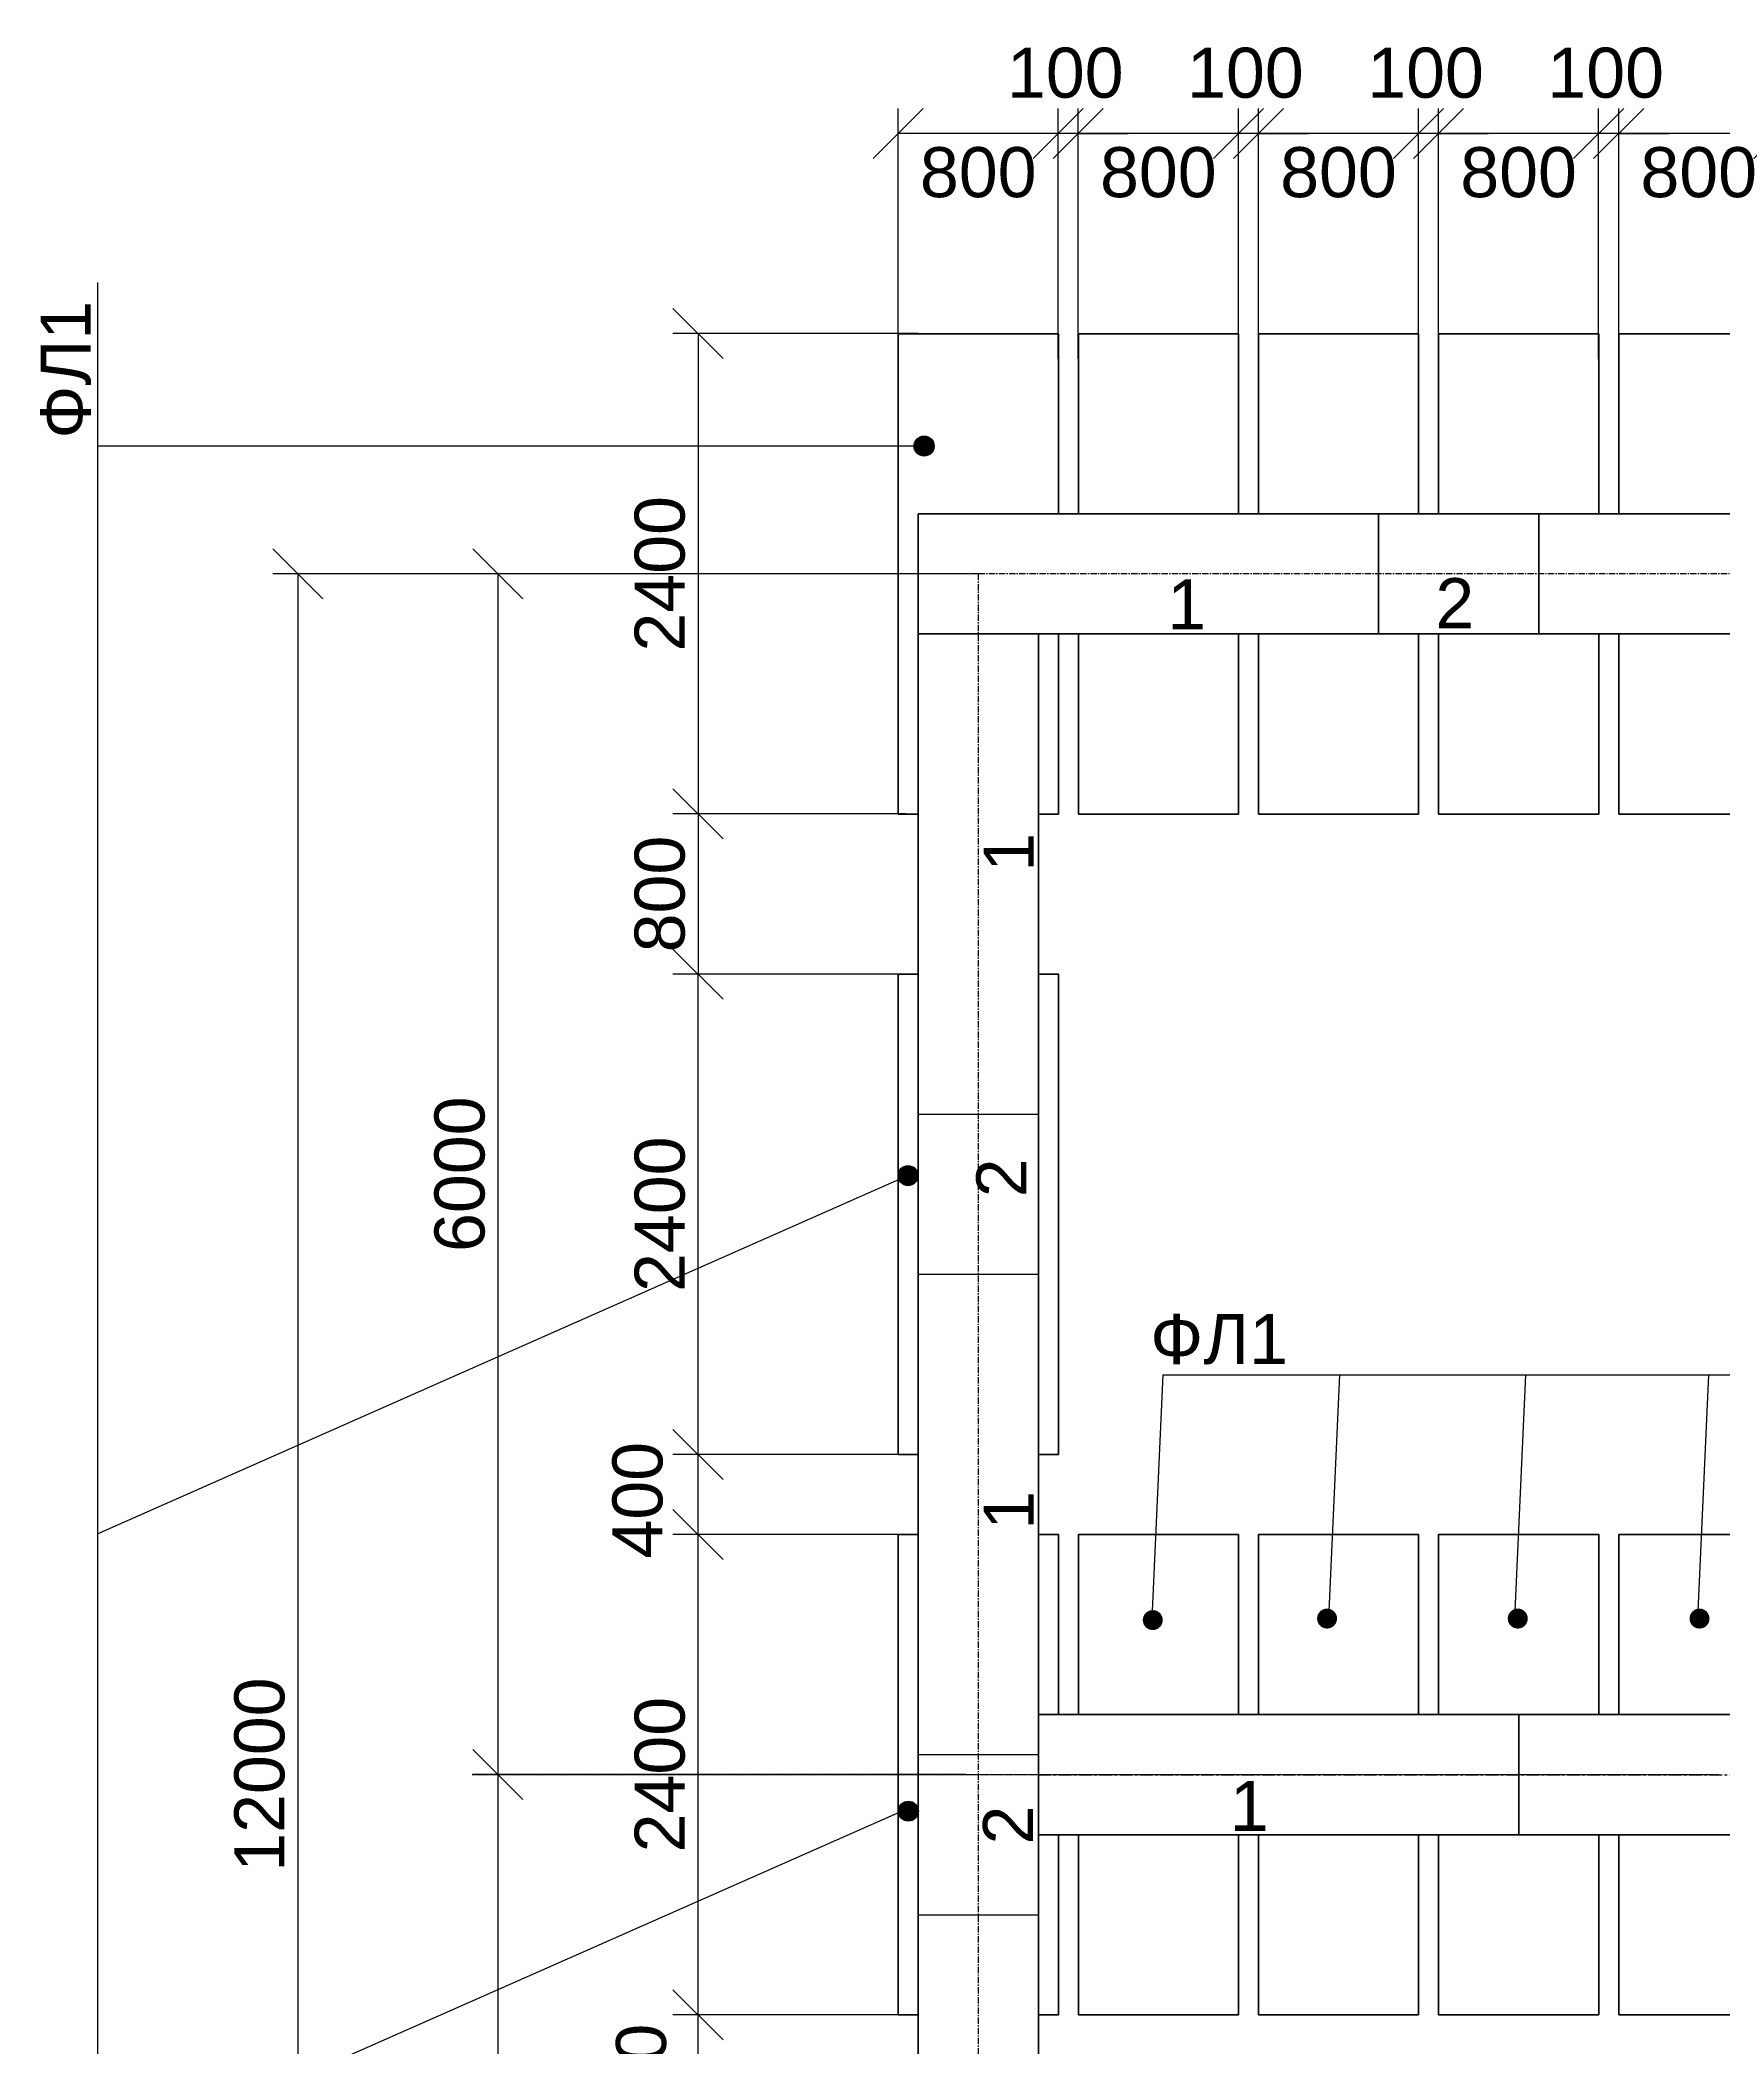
# Model space of a CAD drawing. Header units: millimetres. Extents: x -229914 to 856942, y -268655 to 87212.
# Drawn here: x 332662 to 341074, y -140275 to -130244 of the extents above; entities that cross this region are included whole.
import ezdxf

# ---------------------------------------------------------------- set-up
doc = ezdxf.new("R2010")
doc.units = ezdxf.units.MM
for name, pattern in [('DASHDOT_axis', [24, 20, -1.5, 1, -1.5]), ('осевая', [50.8, 31.75, -6.35, 6.35, -6.35]), ('осеваяX2', [101.6, 63.5, -12.7, 12.7, -12.7])]:
    doc.linetypes.add(name, pattern=pattern)
doc.layers.add('каменные и деревянные эл', color=7, linetype='Continuous', lineweight=60)
doc.layers.add('Ось', color=7, linetype='DASHDOT_axis', lineweight=25)
doc.styles.get("Standard").update_dxf_attribs({"font": 'arial.ttf'})
doc.styles.add('Аннотативный', font='arial.ttf')
doc.dimstyles.new('Копия Аннотативный', dxfattribs={"dimscale": 0, "dimtxt": 2.5, "dimasz": 2.5, "dimexe": 1.25, "dimexo": 0.625, "dimtad": 1, "dimtxsty": 'Аннотативный', "dimblk": 'OBLIQUE', "dimcen": 2.5, "dimadec": 0, "dimazin": 0, "dimtfac": 1, "dimtmove": 0, "dimatfit": 3, "dimldrblk": 'OBLIQUE', "dimfxl": 1, "dimarcsym": 0})

# ---------------------------------------------------------------- blocks, each defined once
blk = doc.blocks.new('_Oblique')
at = {"color": 0, "linetype": 'ByBlock', "lineweight": -2}
blk.add_line((-0.5, -0.5), (0.5, 0.5), dxfattribs=at)
blk = doc.blocks.new('*D115')
at = {"color": 0, "lineweight": -2, "transparency": 16777216}
for p, q in [((337849, -131836), (337849, -130585)), ((338649, -131648), (338649, -130585)), ((338649, -130710), (337849, -130710))]:
    blk.add_line(p, q, dxfattribs=at)
at = {"layer": 'Defpoints', "color": 0, "transparency": 16777216}
for p in [(337849, -130710), (338649, -131710), (337849, -131898)]:
    blk.add_point(p, dxfattribs=at)
at = {"color": 0, "lineweight": -2, "transparency": 16777216, "xscale": 250, "yscale": 250, "zscale": 250, "rotation": 180}
blk.add_blockref('_Oblique', (337849, -130710), dxfattribs=at)
at = {"color": 0, "lineweight": -2, "transparency": 16777216, "xscale": 250, "yscale": 250, "zscale": 250}
blk.add_blockref('_Oblique', (338649, -130710), dxfattribs=at)
at = {"color": 0, "transparency": 16777216, "insert": (338249, -130905), "char_height": 250, "attachment_point": 5, "style": 'Аннотативный'}
blk.add_mtext('800', dxfattribs=at)
blk = doc.blocks.new('*D116')
at = {"color": 0, "lineweight": -2, "transparency": 16777216}
for p, q in [((337749, -131838), (337749, -130585)), ((337849, -131836), (337849, -130585)), ((337749, -130710), (337499, -130710)), ((337849, -130710), (337749, -130710)), ((337849, -130710), (338099, -130710))]:
    blk.add_line(p, q, dxfattribs=at)
at = {"layer": 'Defpoints', "color": 0, "transparency": 16777216}
for p in [(337749, -130710), (337749, -131900), (337849, -131898)]:
    blk.add_point(p, dxfattribs=at)
at = {"color": 0, "lineweight": -2, "transparency": 16777216, "xscale": 250, "yscale": 250, "zscale": 250}
blk.add_blockref('_Oblique', (337749, -130710), dxfattribs=at)
at = {"color": 0, "lineweight": -2, "transparency": 16777216, "xscale": 250, "yscale": 250, "zscale": 250, "rotation": 180}
blk.add_blockref('_Oblique', (337849, -130710), dxfattribs=at)
at = {"color": 0, "transparency": 16777216, "insert": (337784, -130408), "char_height": 250, "attachment_point": 5, "style": 'Аннотативный'}
blk.add_mtext('100', dxfattribs=at)
blk = doc.blocks.new('*D117')
at = {"color": 0, "lineweight": -2, "transparency": 16777216}
for p, q in [((336949, -131811), (336949, -130585)), ((337749, -131838), (337749, -130585)), ((337749, -130710), (336949, -130710))]:
    blk.add_line(p, q, dxfattribs=at)
at = {"layer": 'Defpoints', "color": 0, "transparency": 16777216}
for p in [(336949, -130710), (336949, -131873), (337749, -131900)]:
    blk.add_point(p, dxfattribs=at)
at = {"color": 0, "lineweight": -2, "transparency": 16777216, "xscale": 250, "yscale": 250, "zscale": 250, "rotation": 180}
blk.add_blockref('_Oblique', (336949, -130710), dxfattribs=at)
at = {"color": 0, "lineweight": -2, "transparency": 16777216, "xscale": 250, "yscale": 250, "zscale": 250}
blk.add_blockref('_Oblique', (337749, -130710), dxfattribs=at)
at = {"color": 0, "transparency": 16777216, "insert": (337349, -130905), "char_height": 250, "attachment_point": 5, "style": 'Аннотативный'}
blk.add_mtext('800', dxfattribs=at)
blk = doc.blocks.new('*D118')
at = {"color": 0, "lineweight": -2, "transparency": 16777216}
for p, q in [((338749, -131836), (338749, -130585)), ((339549, -131648), (339549, -130585)), ((339549, -130710), (338749, -130710))]:
    blk.add_line(p, q, dxfattribs=at)
at = {"layer": 'Defpoints', "color": 0, "transparency": 16777216}
for p in [(338749, -130710), (339549, -131710), (338749, -131898)]:
    blk.add_point(p, dxfattribs=at)
at = {"color": 0, "lineweight": -2, "transparency": 16777216, "xscale": 250, "yscale": 250, "zscale": 250, "rotation": 180}
blk.add_blockref('_Oblique', (338749, -130710), dxfattribs=at)
at = {"color": 0, "lineweight": -2, "transparency": 16777216, "xscale": 250, "yscale": 250, "zscale": 250}
blk.add_blockref('_Oblique', (339549, -130710), dxfattribs=at)
at = {"color": 0, "transparency": 16777216, "insert": (339149, -130905), "char_height": 250, "attachment_point": 5, "style": 'Аннотативный'}
blk.add_mtext('800', dxfattribs=at)
blk = doc.blocks.new('*D119')
at = {"color": 0, "lineweight": -2, "transparency": 16777216}
for p, q in [((338649, -131838), (338649, -130585)), ((338749, -131836), (338749, -130585)), ((338649, -130710), (338399, -130710)), ((338749, -130710), (338649, -130710)), ((338749, -130710), (338999, -130710))]:
    blk.add_line(p, q, dxfattribs=at)
at = {"layer": 'Defpoints', "color": 0, "transparency": 16777216}
for p in [(338649, -130710), (338649, -131900), (338749, -131898)]:
    blk.add_point(p, dxfattribs=at)
at = {"color": 0, "lineweight": -2, "transparency": 16777216, "xscale": 250, "yscale": 250, "zscale": 250}
blk.add_blockref('_Oblique', (338649, -130710), dxfattribs=at)
at = {"color": 0, "lineweight": -2, "transparency": 16777216, "xscale": 250, "yscale": 250, "zscale": 250, "rotation": 180}
blk.add_blockref('_Oblique', (338749, -130710), dxfattribs=at)
at = {"color": 0, "transparency": 16777216, "insert": (338684, -130408), "char_height": 250, "attachment_point": 5, "style": 'Аннотативный'}
blk.add_mtext('100', dxfattribs=at)
blk = doc.blocks.new('*D120')
at = {"color": 0, "lineweight": -2, "transparency": 16777216}
for p, q in [((339649, -131836), (339649, -130585)), ((340449, -131648), (340449, -130585)), ((340449, -130710), (339649, -130710))]:
    blk.add_line(p, q, dxfattribs=at)
at = {"layer": 'Defpoints', "color": 0, "transparency": 16777216}
for p in [(339649, -130710), (340449, -131710), (339649, -131898)]:
    blk.add_point(p, dxfattribs=at)
at = {"color": 0, "lineweight": -2, "transparency": 16777216, "xscale": 250, "yscale": 250, "zscale": 250, "rotation": 180}
blk.add_blockref('_Oblique', (339649, -130710), dxfattribs=at)
at = {"color": 0, "lineweight": -2, "transparency": 16777216, "xscale": 250, "yscale": 250, "zscale": 250}
blk.add_blockref('_Oblique', (340449, -130710), dxfattribs=at)
at = {"color": 0, "transparency": 16777216, "insert": (340049, -130905), "char_height": 250, "attachment_point": 5, "style": 'Аннотативный'}
blk.add_mtext('800', dxfattribs=at)
blk = doc.blocks.new('*D121')
at = {"color": 0, "lineweight": -2, "transparency": 16777216}
for p, q in [((339549, -131838), (339549, -130585)), ((339649, -131836), (339649, -130585)), ((339549, -130710), (339299, -130710)), ((339649, -130710), (339549, -130710)), ((339649, -130710), (339899, -130710))]:
    blk.add_line(p, q, dxfattribs=at)
at = {"layer": 'Defpoints', "color": 0, "transparency": 16777216}
for p in [(339549, -130710), (339549, -131900), (339649, -131898)]:
    blk.add_point(p, dxfattribs=at)
at = {"color": 0, "lineweight": -2, "transparency": 16777216, "xscale": 250, "yscale": 250, "zscale": 250}
blk.add_blockref('_Oblique', (339549, -130710), dxfattribs=at)
at = {"color": 0, "lineweight": -2, "transparency": 16777216, "xscale": 250, "yscale": 250, "zscale": 250, "rotation": 180}
blk.add_blockref('_Oblique', (339649, -130710), dxfattribs=at)
at = {"color": 0, "transparency": 16777216, "insert": (339584, -130408), "char_height": 250, "attachment_point": 5, "style": 'Аннотативный'}
blk.add_mtext('100', dxfattribs=at)
blk = doc.blocks.new('*D122')
at = {"color": 0, "lineweight": -2, "transparency": 16777216}
for p, q in [((340549, -131836), (340549, -130585)), ((341349, -131648), (341349, -130585)), ((341349, -130710), (340549, -130710))]:
    blk.add_line(p, q, dxfattribs=at)
at = {"layer": 'Defpoints', "color": 0, "transparency": 16777216}
for p in [(340549, -130710), (341349, -131710), (340549, -131898)]:
    blk.add_point(p, dxfattribs=at)
at = {"color": 0, "lineweight": -2, "transparency": 16777216, "xscale": 250, "yscale": 250, "zscale": 250, "rotation": 180}
blk.add_blockref('_Oblique', (340549, -130710), dxfattribs=at)
at = {"color": 0, "lineweight": -2, "transparency": 16777216, "xscale": 250, "yscale": 250, "zscale": 250}
blk.add_blockref('_Oblique', (341349, -130710), dxfattribs=at)
at = {"color": 0, "transparency": 16777216, "insert": (340949, -130905), "char_height": 250, "attachment_point": 5, "style": 'Аннотативный'}
blk.add_mtext('800', dxfattribs=at)
blk = doc.blocks.new('*D123')
at = {"color": 0, "lineweight": -2, "transparency": 16777216}
for p, q in [((340449, -131838), (340449, -130585)), ((340549, -131836), (340549, -130585)), ((340449, -130710), (340199, -130710)), ((340549, -130710), (340449, -130710)), ((340549, -130710), (340799, -130710))]:
    blk.add_line(p, q, dxfattribs=at)
at = {"layer": 'Defpoints', "color": 0, "transparency": 16777216}
for p in [(340449, -130710), (340449, -131900), (340549, -131898)]:
    blk.add_point(p, dxfattribs=at)
at = {"color": 0, "lineweight": -2, "transparency": 16777216, "xscale": 250, "yscale": 250, "zscale": 250}
blk.add_blockref('_Oblique', (340449, -130710), dxfattribs=at)
at = {"color": 0, "lineweight": -2, "transparency": 16777216, "xscale": 250, "yscale": 250, "zscale": 250, "rotation": 180}
blk.add_blockref('_Oblique', (340549, -130710), dxfattribs=at)
at = {"color": 0, "transparency": 16777216, "insert": (340484, -130408), "char_height": 250, "attachment_point": 5, "style": 'Аннотативный'}
blk.add_mtext('100', dxfattribs=at)
blk = doc.blocks.new('*D164')
at = {"color": 0, "lineweight": -2, "transparency": 16777216}
for p, q in [((337849, -131836), (337849, -130585)), ((338649, -131648), (338649, -130585)), ((338649, -130710), (337849, -130710))]:
    blk.add_line(p, q, dxfattribs=at)
at = {"layer": 'Defpoints', "color": 0, "transparency": 16777216}
for p in [(337849, -130710), (338649, -131710), (337849, -131898)]:
    blk.add_point(p, dxfattribs=at)
at = {"color": 0, "lineweight": -2, "transparency": 16777216, "xscale": 250, "yscale": 250, "zscale": 250, "rotation": 180}
blk.add_blockref('_Oblique', (337849, -130710), dxfattribs=at)
at = {"color": 0, "lineweight": -2, "transparency": 16777216, "xscale": 250, "yscale": 250, "zscale": 250}
blk.add_blockref('_Oblique', (338649, -130710), dxfattribs=at)
at = {"color": 0, "transparency": 16777216, "insert": (338249, -130905), "char_height": 250, "attachment_point": 5, "style": 'Аннотативный'}
blk.add_mtext('800', dxfattribs=at)
blk = doc.blocks.new('*D165')
at = {"color": 0, "lineweight": -2, "transparency": 16777216}
for p, q in [((337749, -131838), (337749, -130585)), ((337849, -131836), (337849, -130585)), ((337749, -130710), (337499, -130710)), ((337849, -130710), (337749, -130710)), ((337849, -130710), (338099, -130710))]:
    blk.add_line(p, q, dxfattribs=at)
at = {"layer": 'Defpoints', "color": 0, "transparency": 16777216}
for p in [(337749, -130710), (337749, -131900), (337849, -131898)]:
    blk.add_point(p, dxfattribs=at)
at = {"color": 0, "lineweight": -2, "transparency": 16777216, "xscale": 250, "yscale": 250, "zscale": 250}
blk.add_blockref('_Oblique', (337749, -130710), dxfattribs=at)
at = {"color": 0, "lineweight": -2, "transparency": 16777216, "xscale": 250, "yscale": 250, "zscale": 250, "rotation": 180}
blk.add_blockref('_Oblique', (337849, -130710), dxfattribs=at)
at = {"color": 0, "transparency": 16777216, "insert": (337784, -130408), "char_height": 250, "attachment_point": 5, "style": 'Аннотативный'}
blk.add_mtext('100', dxfattribs=at)
blk = doc.blocks.new('*D166')
at = {"color": 0, "lineweight": -2, "transparency": 16777216}
for p, q in [((336949, -131811), (336949, -130585)), ((337749, -131838), (337749, -130585)), ((337749, -130710), (336949, -130710))]:
    blk.add_line(p, q, dxfattribs=at)
at = {"layer": 'Defpoints', "color": 0, "transparency": 16777216}
for p in [(336949, -130710), (336949, -131873), (337749, -131900)]:
    blk.add_point(p, dxfattribs=at)
at = {"color": 0, "lineweight": -2, "transparency": 16777216, "xscale": 250, "yscale": 250, "zscale": 250, "rotation": 180}
blk.add_blockref('_Oblique', (336949, -130710), dxfattribs=at)
at = {"color": 0, "lineweight": -2, "transparency": 16777216, "xscale": 250, "yscale": 250, "zscale": 250}
blk.add_blockref('_Oblique', (337749, -130710), dxfattribs=at)
at = {"color": 0, "transparency": 16777216, "insert": (337349, -130905), "char_height": 250, "attachment_point": 5, "style": 'Аннотативный'}
blk.add_mtext('800', dxfattribs=at)
blk = doc.blocks.new('*D150')
at = {"color": 0, "lineweight": -2, "transparency": 16777216}
for p, q in [((338749, -131836), (338749, -130585)), ((339549, -131648), (339549, -130585)), ((339549, -130710), (338749, -130710))]:
    blk.add_line(p, q, dxfattribs=at)
at = {"layer": 'Defpoints', "color": 0, "transparency": 16777216}
for p in [(338749, -130710), (339549, -131710), (338749, -131898)]:
    blk.add_point(p, dxfattribs=at)
at = {"color": 0, "lineweight": -2, "transparency": 16777216, "xscale": 250, "yscale": 250, "zscale": 250, "rotation": 180}
blk.add_blockref('_Oblique', (338749, -130710), dxfattribs=at)
at = {"color": 0, "lineweight": -2, "transparency": 16777216, "xscale": 250, "yscale": 250, "zscale": 250}
blk.add_blockref('_Oblique', (339549, -130710), dxfattribs=at)
at = {"color": 0, "transparency": 16777216, "insert": (339149, -130905), "char_height": 250, "attachment_point": 5, "style": 'Аннотативный'}
blk.add_mtext('800', dxfattribs=at)
blk = doc.blocks.new('*D151')
at = {"color": 0, "lineweight": -2, "transparency": 16777216}
for p, q in [((338649, -131838), (338649, -130585)), ((338749, -131836), (338749, -130585)), ((338649, -130710), (338399, -130710)), ((338749, -130710), (338649, -130710)), ((338749, -130710), (338999, -130710))]:
    blk.add_line(p, q, dxfattribs=at)
at = {"layer": 'Defpoints', "color": 0, "transparency": 16777216}
for p in [(338649, -130710), (338649, -131900), (338749, -131898)]:
    blk.add_point(p, dxfattribs=at)
at = {"color": 0, "lineweight": -2, "transparency": 16777216, "xscale": 250, "yscale": 250, "zscale": 250}
blk.add_blockref('_Oblique', (338649, -130710), dxfattribs=at)
at = {"color": 0, "lineweight": -2, "transparency": 16777216, "xscale": 250, "yscale": 250, "zscale": 250, "rotation": 180}
blk.add_blockref('_Oblique', (338749, -130710), dxfattribs=at)
at = {"color": 0, "transparency": 16777216, "insert": (338684, -130408), "char_height": 250, "attachment_point": 5, "style": 'Аннотативный'}
blk.add_mtext('100', dxfattribs=at)
blk = doc.blocks.new('*D152')
at = {"color": 0, "lineweight": -2, "transparency": 16777216}
for p, q in [((339649, -131836), (339649, -130585)), ((340449, -131648), (340449, -130585)), ((340449, -130710), (339649, -130710))]:
    blk.add_line(p, q, dxfattribs=at)
at = {"layer": 'Defpoints', "color": 0, "transparency": 16777216}
for p in [(339649, -130710), (340449, -131710), (339649, -131898)]:
    blk.add_point(p, dxfattribs=at)
at = {"color": 0, "lineweight": -2, "transparency": 16777216, "xscale": 250, "yscale": 250, "zscale": 250, "rotation": 180}
blk.add_blockref('_Oblique', (339649, -130710), dxfattribs=at)
at = {"color": 0, "lineweight": -2, "transparency": 16777216, "xscale": 250, "yscale": 250, "zscale": 250}
blk.add_blockref('_Oblique', (340449, -130710), dxfattribs=at)
at = {"color": 0, "transparency": 16777216, "insert": (340049, -130905), "char_height": 250, "attachment_point": 5, "style": 'Аннотативный'}
blk.add_mtext('800', dxfattribs=at)
blk = doc.blocks.new('*D153')
at = {"color": 0, "lineweight": -2, "transparency": 16777216}
for p, q in [((339549, -131838), (339549, -130585)), ((339649, -131836), (339649, -130585)), ((339549, -130710), (339299, -130710)), ((339649, -130710), (339549, -130710)), ((339649, -130710), (339899, -130710))]:
    blk.add_line(p, q, dxfattribs=at)
at = {"layer": 'Defpoints', "color": 0, "transparency": 16777216}
for p in [(339549, -130710), (339549, -131900), (339649, -131898)]:
    blk.add_point(p, dxfattribs=at)
at = {"color": 0, "lineweight": -2, "transparency": 16777216, "xscale": 250, "yscale": 250, "zscale": 250}
blk.add_blockref('_Oblique', (339549, -130710), dxfattribs=at)
at = {"color": 0, "lineweight": -2, "transparency": 16777216, "xscale": 250, "yscale": 250, "zscale": 250, "rotation": 180}
blk.add_blockref('_Oblique', (339649, -130710), dxfattribs=at)
at = {"color": 0, "transparency": 16777216, "insert": (339584, -130408), "char_height": 250, "attachment_point": 5, "style": 'Аннотативный'}
blk.add_mtext('100', dxfattribs=at)
blk = doc.blocks.new('*D154')
at = {"color": 0, "lineweight": -2, "transparency": 16777216}
for p, q in [((340549, -131836), (340549, -130585)), ((341349, -131648), (341349, -130585)), ((341349, -130710), (340549, -130710))]:
    blk.add_line(p, q, dxfattribs=at)
at = {"layer": 'Defpoints', "color": 0, "transparency": 16777216}
for p in [(340549, -130710), (341349, -131710), (340549, -131898)]:
    blk.add_point(p, dxfattribs=at)
at = {"color": 0, "lineweight": -2, "transparency": 16777216, "xscale": 250, "yscale": 250, "zscale": 250, "rotation": 180}
blk.add_blockref('_Oblique', (340549, -130710), dxfattribs=at)
at = {"color": 0, "lineweight": -2, "transparency": 16777216, "xscale": 250, "yscale": 250, "zscale": 250}
blk.add_blockref('_Oblique', (341349, -130710), dxfattribs=at)
at = {"color": 0, "transparency": 16777216, "insert": (340949, -130905), "char_height": 250, "attachment_point": 5, "style": 'Аннотативный'}
blk.add_mtext('800', dxfattribs=at)
blk = doc.blocks.new('*D155')
at = {"color": 0, "lineweight": -2, "transparency": 16777216}
for p, q in [((340449, -131838), (340449, -130585)), ((340549, -131836), (340549, -130585)), ((340449, -130710), (340199, -130710)), ((340549, -130710), (340449, -130710)), ((340549, -130710), (340799, -130710))]:
    blk.add_line(p, q, dxfattribs=at)
at = {"layer": 'Defpoints', "color": 0, "transparency": 16777216}
for p in [(340449, -130710), (340449, -131900), (340549, -131898)]:
    blk.add_point(p, dxfattribs=at)
at = {"color": 0, "lineweight": -2, "transparency": 16777216, "xscale": 250, "yscale": 250, "zscale": 250}
blk.add_blockref('_Oblique', (340449, -130710), dxfattribs=at)
at = {"color": 0, "lineweight": -2, "transparency": 16777216, "xscale": 250, "yscale": 250, "zscale": 250, "rotation": 180}
blk.add_blockref('_Oblique', (340549, -130710), dxfattribs=at)
at = {"color": 0, "transparency": 16777216, "insert": (340484, -130408), "char_height": 250, "attachment_point": 5, "style": 'Аннотативный'}
blk.add_mtext('100', dxfattribs=at)
blk = doc.blocks.new('*D255')
at = {"color": 0, "lineweight": -2, "transparency": 16777216}
for p, q in [((337049, -131710), (335824, -131710)), ((335949, -131710), (335949, -134110)), ((336987, -134110), (335824, -134110))]:
    blk.add_line(p, q, dxfattribs=at)
at = {"layer": 'Defpoints', "color": 0, "transparency": 16777216}
for p in [(337111, -131710), (335949, -134110), (337049, -134110)]:
    blk.add_point(p, dxfattribs=at)
at = {"color": 0, "lineweight": -2, "transparency": 16777216, "xscale": 250, "yscale": 250, "zscale": 250}
for p, rotation in [((335949, -131710), 90), ((335949, -134110), 270)]:
    blk.add_blockref('_Oblique', p, dxfattribs=dict(at, rotation=rotation))
at = {"color": 0, "transparency": 16777216, "insert": (335759, -132910), "char_height": 250, "attachment_point": 5, "rotation": 90, "style": 'Аннотативный'}
blk.add_mtext('2400', dxfattribs=at)
blk = doc.blocks.new('*D256')
at = {"color": 0, "lineweight": -2, "transparency": 16777216}
for p, q in [((336987, -134110), (335824, -134110)), ((335949, -134110), (335949, -134910)), ((336987, -134910), (335824, -134910))]:
    blk.add_line(p, q, dxfattribs=at)
at = {"layer": 'Defpoints', "color": 0, "transparency": 16777216}
for p in [(337049, -134110), (335949, -134910), (337049, -134910)]:
    blk.add_point(p, dxfattribs=at)
at = {"color": 0, "lineweight": -2, "transparency": 16777216, "xscale": 250, "yscale": 250, "zscale": 250}
for p, rotation in [((335949, -134110), 90), ((335949, -134910), 270)]:
    blk.add_blockref('_Oblique', p, dxfattribs=dict(at, rotation=rotation))
at = {"color": 0, "transparency": 16777216, "insert": (335759, -134510), "char_height": 250, "attachment_point": 5, "rotation": 90, "style": 'Аннотативный'}
blk.add_mtext('800', dxfattribs=at)
blk = doc.blocks.new('*D257')
at = {"color": 0, "lineweight": -2, "transparency": 16777216}
for p, q in [((336887, -134910), (335824, -134910)), ((335949, -137310), (335949, -134910)), ((336987, -137310), (335824, -137310))]:
    blk.add_line(p, q, dxfattribs=at)
at = {"layer": 'Defpoints', "color": 0, "transparency": 16777216}
for p in [(335949, -134910), (336949, -134910), (337049, -137310)]:
    blk.add_point(p, dxfattribs=at)
at = {"color": 0, "lineweight": -2, "transparency": 16777216, "xscale": 250, "yscale": 250, "zscale": 250}
for p, rotation in [((335949, -134910), 90), ((335949, -137310), 270)]:
    blk.add_blockref('_Oblique', p, dxfattribs=dict(at, rotation=rotation))
at = {"color": 0, "transparency": 16777216, "insert": (335759, -136110), "char_height": 250, "attachment_point": 5, "rotation": 90, "style": 'Аннотативный'}
blk.add_mtext('2400', dxfattribs=at)
blk = doc.blocks.new('*D258')
at = {"color": 0, "lineweight": -2, "transparency": 16777216}
for p, q in [((336987, -137310), (335824, -137310)), ((335949, -137710), (335949, -137310)), ((336987, -137710), (335824, -137710))]:
    blk.add_line(p, q, dxfattribs=at)
at = {"layer": 'Defpoints', "color": 0, "transparency": 16777216}
for p in [(335949, -137310), (337049, -137310), (337049, -137710)]:
    blk.add_point(p, dxfattribs=at)
at = {"color": 0, "lineweight": -2, "transparency": 16777216, "xscale": 250, "yscale": 250, "zscale": 250}
for p, rotation in [((335949, -137310), 90), ((335949, -137710), 270)]:
    blk.add_blockref('_Oblique', p, dxfattribs=dict(at, rotation=rotation))
at = {"color": 0, "transparency": 16777216, "insert": (335648, -137539), "char_height": 250, "attachment_point": 5, "rotation": 90, "style": 'Аннотативный'}
blk.add_mtext('400', dxfattribs=at)
blk = doc.blocks.new('*D259')
at = {"color": 0, "lineweight": -2, "transparency": 16777216}
for p, q in [((336987, -137710), (335824, -137710)), ((335949, -140110), (335949, -137710)), ((336987, -140110), (335824, -140110))]:
    blk.add_line(p, q, dxfattribs=at)
at = {"layer": 'Defpoints', "color": 0, "transparency": 16777216}
for p in [(335949, -137710), (337049, -137710), (337049, -140110)]:
    blk.add_point(p, dxfattribs=at)
at = {"color": 0, "lineweight": -2, "transparency": 16777216, "xscale": 250, "yscale": 250, "zscale": 250}
for p, rotation in [((335949, -137710), 90), ((335949, -140110), 270)]:
    blk.add_blockref('_Oblique', p, dxfattribs=dict(at, rotation=rotation))
at = {"color": 0, "transparency": 16777216, "insert": (335759, -138910), "char_height": 250, "attachment_point": 5, "rotation": 90, "style": 'Аннотативный'}
blk.add_mtext('2400', dxfattribs=at)
blk = doc.blocks.new('*D260')
at = {"color": 0, "lineweight": -2, "transparency": 16777216}
for p, q in [((336887, -140110), (335824, -140110)), ((335949, -140910), (335949, -140110)), ((336987, -140910), (335824, -140910))]:
    blk.add_line(p, q, dxfattribs=at)
at = {"layer": 'Defpoints', "color": 0, "transparency": 16777216}
for p in [(335949, -140110), (336949, -140110), (337049, -140910)]:
    blk.add_point(p, dxfattribs=at)
at = {"color": 0, "lineweight": -2, "transparency": 16777216, "xscale": 250, "yscale": 250, "zscale": 250}
for p, rotation in [((335949, -140110), 90), ((335949, -140910), 270)]:
    blk.add_blockref('_Oblique', p, dxfattribs=dict(at, rotation=rotation))
at = {"color": 0, "transparency": 16777216, "insert": (335666, -140446), "char_height": 250, "attachment_point": 5, "rotation": 90, "style": 'Аннотативный'}
blk.add_mtext('800', dxfattribs=at)
blk = doc.blocks.new('*D279')
at = {"color": 0, "lineweight": -2, "transparency": 16777216}
for p, q in [((337287, -132910), (334824, -132910)), ((334949, -132910), (334949, -138910)), ((337287, -138910), (334824, -138910))]:
    blk.add_line(p, q, dxfattribs=at)
at = {"layer": 'Defpoints', "color": 0, "transparency": 16777216}
for p in [(337349, -132910), (334949, -138910), (337349, -138910)]:
    blk.add_point(p, dxfattribs=at)
at = {"color": 0, "lineweight": -2, "transparency": 16777216, "xscale": 250, "yscale": 250, "zscale": 250}
for p, rotation in [((334949, -132910), 90), ((334949, -138910), 270)]:
    blk.add_blockref('_Oblique', p, dxfattribs=dict(at, rotation=rotation))
at = {"color": 0, "transparency": 16777216, "insert": (334759, -135910), "char_height": 250, "attachment_point": 5, "rotation": 90, "style": 'Аннотативный'}
blk.add_mtext('6000', dxfattribs=at)
blk = doc.blocks.new('*D280')
at = {"color": 0, "lineweight": -2, "transparency": 16777216}
for p, q in [((334949, -138910), (334949, -144910)), ((335012, -138910), (335074, -138910)), ((337287, -144910), (334824, -144910))]:
    blk.add_line(p, q, dxfattribs=at)
at = {"layer": 'Defpoints', "color": 0, "transparency": 16777216}
for p in [(334949, -138910), (334949, -144910), (337349, -144910)]:
    blk.add_point(p, dxfattribs=at)
at = {"color": 0, "lineweight": -2, "transparency": 16777216, "xscale": 250, "yscale": 250, "zscale": 250}
for p, rotation in [((334949, -138910), 90), ((334949, -144910), 270)]:
    blk.add_blockref('_Oblique', p, dxfattribs=dict(at, rotation=rotation))
at = {"color": 0, "transparency": 16777216, "insert": (334759, -141910), "char_height": 250, "attachment_point": 5, "rotation": 90, "style": 'Аннотативный'}
blk.add_mtext('6000', dxfattribs=at)
blk = doc.blocks.new('*D281')
at = {"color": 0, "lineweight": -2, "transparency": 16777216}
for p, q in [((334887, -132910), (333824, -132910)), ((333949, -132910), (333949, -144910)), ((334887, -144910), (333824, -144910))]:
    blk.add_line(p, q, dxfattribs=at)
at = {"layer": 'Defpoints', "color": 0, "transparency": 16777216}
for p in [(334949, -132910), (333949, -144910), (334949, -144910)]:
    blk.add_point(p, dxfattribs=at)
at = {"color": 0, "lineweight": -2, "transparency": 16777216, "xscale": 250, "yscale": 250, "zscale": 250}
for p, rotation in [((333949, -132910), 90), ((333949, -144910), 270)]:
    blk.add_blockref('_Oblique', p, dxfattribs=dict(at, rotation=rotation))
at = {"color": 0, "transparency": 16777216, "insert": (333759, -138910), "char_height": 250, "attachment_point": 5, "rotation": 90, "style": 'Аннотативный'}
blk.add_mtext('12000', dxfattribs=at)

msp = doc.modelspace()

# ---------------------------------------------------------------- hatches: boundary and pattern name
h = msp.add_hatch(color=256)
h.dxf.hatch_style = 1
h.paths.add_polyline_path([(337128.72826, -132271.66316, 1), (337028.72826, -132271.66316, 1)])
h = msp.add_hatch(color=256)
h.dxf.hatch_style = 1
h.paths.add_polyline_path([(337048.53321, -135916.8789, 1), (336948.53321, -135916.8789, 1)])
h = msp.add_hatch(color=256)
h.dxf.hatch_style = 1
h.paths.add_polyline_path([(338171.11008, -138137.76506, 1), (338271.11008, -138137.76506, 1)])
h = msp.add_hatch(color=256)
h.dxf.hatch_style = 1
h.paths.add_polyline_path([(339042.01731, -138130.32755, 1), (339142.01731, -138130.32755, 1)])
h = msp.add_hatch(color=256)
h.dxf.hatch_style = 1
h.paths.add_polyline_path([(339994.80403, -138130.32755, 1), (340094.80403, -138130.32755, 1)])
h = msp.add_hatch(color=256)
h.dxf.hatch_style = 1
h.paths.add_polyline_path([(340902.92898, -138130.32755, 1), (341002.92898, -138130.32755, 1)])
h = msp.add_hatch(color=256)
h.dxf.hatch_style = 1
h.paths.add_polyline_path([(337050.04619, -139092.551, 1), (336950.04619, -139092.551, 1)])

# ---------------------------------------------------------------- linework, layer by layer
for p, q in [((338649.47859, -131710.26154), (338649.47859, -130710.26154)), ((338649.47859, -131710.26154), (338649.47859, -130710.26154)), ((332950.28937, -143764.69209), (332949.47859, -131455.1867)), ((337078.72826, -132271.66316), (332949.47859, -132271.66316)), ((336998.53321, -135916.8789), (332949.47859, -137706.18061)), ((338218.69691, -138129.14158), (338272.97379, -136912.35771)), ((338272.97379, -136912.35771), (353446.37795, -136912.35771)), ((339100.77632, -138129.14158), (339155.05319, -136912.35771)), ((340030.02578, -138129.14158), (340084.30265, -136912.35771)), ((340945.12446, -138129.14158), (340999.40134, -136912.35771)), ((336998.53321, -139078.52402), (332949.47859, -140867.82572))]:
    msp.add_line(p, q)
at = {"lineweight": 25}
for p, q in [((337049.47859, -132610.26154), (337049.47859, -145210.26154)), ((337049.47859, -133210.26154), (337049.47859, -132610.26154)), ((337049.47859, -133210.26154), (337649.47859, -133210.26154)), ((337049.47859, -135610.26154), (337649.47859, -135610.26154)), ((337049.47859, -136410.26154), (337649.47859, -136410.26154)), ((337049.47859, -138810.26154), (337649.47859, -138810.26154)), ((337049.47859, -139610.26154), (337649.47859, -139610.26154)), ((337049.47859, -139610.26154), (337649.47859, -139610.26154))]:
    msp.add_line(p, q, dxfattribs=at)
at = {"linetype": 'осеваяX2'}
msp.add_line((337649.47859, -138910.26154), (354049.47859, -138910.26154), dxfattribs=at)
at = {"linetype": 'DASHDOT_axis'}
for points in [[(337349.47859, -132910.26154), (334846.17494, -132910.26154)], [(341049.47859, -138910.26154), (334819.72604, -138910.26154)]]:
    msp.add_lwpolyline(points, dxfattribs=at)
for centre in [(337078.72826, -132271.66316), (336998.53321, -135916.8789), (337000.04619, -139092.551)]:
    msp.add_circle(centre, 50)
at = {"layer": 'каменные и деревянные эл', "lineweight": 60}
for p, q in [((337849.47859, -131710.26154), (338649.47859, -131710.26154)), ((337849.47859, -131710.26154), (337849.47859, -132610.26154)), ((338649.47859, -131710.26154), (338649.47859, -132610.26154)), ((338749.47859, -131710.26154), (339549.47859, -131710.26154)), ((338749.47859, -131710.26154), (338749.47859, -132610.26154)), ((339549.47859, -131710.26154), (339549.47859, -132610.26154)), ((339649.47859, -131710.26154), (340449.47859, -131710.26154)), ((339649.47859, -131710.26154), (339649.47859, -132610.26154)), ((340449.47859, -131710.26154), (340449.47859, -132610.26154)), ((340549.47859, -131710.26154), (341349.47859, -131710.26154)), ((340549.47859, -131710.26154), (340549.47859, -132610.26154)), ((337049.47859, -132610.26154), (354649.47859, -132610.26154)), ((337049.47859, -132610.26154), (337049.47859, -145210.26154)), ((339349.47859, -133210.26154), (339349.47859, -132610.26154)), ((340149.47859, -133210.26154), (340149.47859, -132610.26154)), ((337049.47859, -133210.26154), (354649.47859, -133210.26154)), ((337649.47859, -133210.26154), (337649.47859, -144610.26154)), ((337649.47859, -138610.26154), (354049.47859, -138610.26154)), ((337649.47859, -139210.26154), (354049.47859, -139210.26154))]:
    msp.add_line(p, q, dxfattribs=at)
at = {"layer": 'каменные и деревянные эл'}
for p, q in [((337849.47859, -133210.26154), (337849.47859, -134110.26154)), ((338649.47859, -133210.26154), (338649.47859, -134110.26154)), ((338749.47859, -133210.26154), (338749.47859, -134110.26154)), ((339549.47859, -133210.26154), (339549.47859, -134110.26154)), ((339649.47859, -133210.26154), (339649.47859, -134110.26154)), ((340449.47859, -133210.26154), (340449.47859, -134110.26154)), ((340549.47859, -133210.26154), (340549.47859, -134110.26154)), ((337849.47859, -134110.26154), (338649.47859, -134110.26154)), ((338749.47859, -134110.26154), (339549.47859, -134110.26154)), ((339649.47859, -134110.26154), (340449.47859, -134110.26154)), ((340549.47859, -134110.26154), (341349.47859, -134110.26154)), ((337849.47859, -137710.26154), (338649.47859, -137710.26154)), ((337849.47859, -137710.26154), (337849.47859, -138610.26154)), ((338649.47859, -137710.26154), (338649.47859, -138610.26154)), ((338749.47859, -137710.26154), (339549.47859, -137710.26154)), ((338749.47859, -137710.26154), (338749.47859, -138610.26154)), ((339549.47859, -137710.26154), (339549.47859, -138610.26154)), ((339649.47859, -137710.26154), (340449.47859, -137710.26154)), ((339649.47859, -137710.26154), (339649.47859, -138610.26154)), ((340449.47859, -137710.26154), (340449.47859, -138610.26154)), ((340549.47859, -137710.26154), (341349.47859, -137710.26154)), ((340549.47859, -137710.26154), (340549.47859, -138610.26154)), ((340049.47859, -139210.26154), (340049.47859, -138610.26154)), ((337849.47859, -139210.26154), (337849.47859, -140110.26154)), ((338649.47859, -139210.26154), (338649.47859, -140110.26154)), ((338749.47859, -139210.26154), (338749.47859, -140110.26154)), ((339549.47859, -139210.26154), (339549.47859, -140110.26154)), ((339649.47859, -139210.26154), (339649.47859, -140110.26154)), ((340449.47859, -139210.26154), (340449.47859, -140110.26154)), ((340549.47859, -139210.26154), (340549.47859, -140110.26154)), ((337849.47859, -140110.26154), (338649.47859, -140110.26154)), ((338749.47859, -140110.26154), (339549.47859, -140110.26154)), ((339649.47859, -140110.26154), (340449.47859, -140110.26154)), ((340549.47859, -140110.26154), (341349.47859, -140110.26154))]:
    msp.add_line(p, q, dxfattribs=at)
at = {"layer": 'каменные и деревянные эл', "lineweight": 60}
msp.add_lwpolyline([(337049.47859, -134110.26154), (336949.47859, -134110.26154), (336949.47859, -131710.26154), (337749.47859, -131710.26154), (337749.47859, -132610.26154)], dxfattribs=at)
at = {"layer": 'каменные и деревянные эл'}
for points in [[(337649.47859, -134110.26154), (337749.47859, -134110.26154), (337749.47859, -133210.26154)], [(337049.47859, -137310.26154), (336949.47859, -137310.26154), (336949.47859, -134910.26154), (337049.47859, -134910.26154)], [(337649.47859, -134910.26154), (337749.47859, -134910.26154), (337749.47859, -135810.26154), (337749.47859, -137310.26154), (337649.47859, -137310.26154)], [(337049.47859, -140110.26154), (336949.47859, -140110.26154), (336949.47859, -137710.26154), (337049.47859, -137710.26154)], [(337649.47859, -137710.26154), (337749.47859, -137710.26154), (337749.47859, -138610.26154)], [(337649.47859, -140110.26154), (337749.47859, -140110.26154), (337749.47859, -139210.26154)]]:
    msp.add_lwpolyline(points, dxfattribs=at)
at = {"layer": 'Ось', "linetype": 'осевая', "lineweight": 25}
msp.add_lwpolyline([(337349.47859, -132910.26154), (337349.47859, -144910.26154), (354349.47859, -144910.26154), (354349.47859, -132910.26154)], close=True, dxfattribs=at)

# ---------------------------------------------------------------- texts
at = {"lineweight": 25, "char_height": 250, "attachment_point": 3, "rotation": 90}
for s, insert in [('\\pxa0.66667,sm1.07917;ФЛ1', (332663.81272, -131546.01257)), ('\\pxa0.66667,sm1.07917;1', (337376.56409, -134204.14227)), ('\\pxa0.66667,sm1.07917;2', (337339.49089, -135831.25272)), ('\\pxa0.66667,sm1.07917;1', (337376.56409, -137491.82141)), ('\\pxa0.66667,sm1.07917;2', (337372.96333, -139064.83319))]:
    msp.add_mtext_dynamic_manual_height_columns(s, width=110.1427955, gutter_width=1250, heights=[0], dxfattribs=dict(at, insert=insert))
at = {"lineweight": 25, "char_height": 250, "attachment_point": 3}
for s, insert in [('\\pxa0.66667,sm1.07917;1', (338487.56671, -132937.61154)), ('\\pxa0.66667,sm1.07917;2', (339827.11898, -132931.73002)), ('\\pxa0.66667,sm1.07917;ФЛ1', (338896.80483, -136608.1871)), ('\\pxa0.66667,sm1.07917;1', (338800.25865, -138941.08641))]:
    msp.add_mtext_dynamic_manual_height_columns(s, width=110.1427955, gutter_width=1250, heights=[0], dxfattribs=dict(at, insert=insert))

# ---------------------------------------------------------------- dimensions: what is measured, and where the dimension line sits
for base, p1, p2, picture, middle in [((337749.47859, -130710.26154), (337849.47859, -131898.18451), (337749.47859, -131900.28216), '*D116', (337783.86955, -130407.69538)), ((337749.47859, -130710.26154), (337849.47859, -131898.18451), (337749.47859, -131900.28216), '*D165', (337783.86955, -130407.69538)), ((338649.47859, -130710.26154), (338749.47859, -131898.18451), (338649.47859, -131900.28216), '*D119', (338683.86955, -130407.69538)), ((338649.47859, -130710.26154), (338749.47859, -131898.18451), (338649.47859, -131900.28216), '*D151', (338683.86955, -130407.69538)), ((339549.47859, -130710.26154), (339649.47859, -131898.18451), (339549.47859, -131900.28216), '*D121', (339583.86955, -130407.69538)), ((339549.47859, -130710.26154), (339649.47859, -131898.18451), (339549.47859, -131900.28216), '*D153', (339583.86955, -130407.69538)), ((340449.47859, -130710.26154), (340549.47859, -131898.18451), (340449.47859, -131900.28216), '*D123', (340483.86955, -130407.69538)), ((340449.47859, -130710.26154), (340549.47859, -131898.18451), (340449.47859, -131900.28216), '*D155', (340483.86955, -130407.69538)), ((336949.47859, -130710.26154), (337749.47859, -131900.28216), (336949.47859, -131873.01198), '*D117', (337349.47859, -130905.01927)), ((336949.47859, -130710.26154), (337749.47859, -131900.28216), (336949.47859, -131873.01198), '*D166', (337349.47859, -130905.01927)), ((337849.47859, -130710.26154), (338649.47859, -131710.26154), (337849.47859, -131898.18451), '*D115', (338249.47859, -130905.01927)), ((337849.47859, -130710.26154), (338649.47859, -131710.26154), (337849.47859, -131898.18451), '*D164', (338249.47859, -130905.01927)), ((338749.47859, -130710.26154), (339549.47859, -131710.26154), (338749.47859, -131898.18451), '*D118', (339149.47859, -130905.01927)), ((338749.47859, -130710.26154), (339549.47859, -131710.26154), (338749.47859, -131898.18451), '*D150', (339149.47859, -130905.01927)), ((339649.47859, -130710.26154), (340449.47859, -131710.26154), (339649.47859, -131898.18451), '*D120', (340049.47859, -130905.01927)), ((339649.47859, -130710.26154), (340449.47859, -131710.26154), (339649.47859, -131898.18451), '*D152', (340049.47859, -130905.01927)), ((340549.47859, -130710.26154), (341349.47859, -131710.26154), (340549.47859, -131898.18451), '*D122', (340949.47859, -130905.01927)), ((340549.47859, -130710.26154), (341349.47859, -131710.26154), (340549.47859, -131898.18451), '*D154', (340949.47859, -130905.01927))]:
    dim = msp.add_linear_dim(base=base, p1=p1, p2=p2, dimstyle='Копия Аннотативный', override={"dimtmove": 2})
    dim.commit()
    dim.dimension.update_dxf_attribs({"geometry": picture, "text_midpoint": middle, "dimtype": 160})
for base, p1, p2, picture, middle in [((335949.47859, -134110.26154), (337111.18334, -131710.26154), (337049.47859, -134110.26154), '*D255', (335759.33534, -132910.26154)), ((333949.47859, -144910.26154), (334949.47859, -132910.26154), (334949.47859, -144910.26154), '*D281', (333759.33534, -138910.26154)), ((334949.47859, -138910.26154), (337349.47859, -132910.26154), (337349.47859, -138910.26154), '*D279', (334759.33534, -135910.26154)), ((335949.47859, -134910.26154), (337049.47859, -134110.26154), (337049.47859, -134910.26154), '*D256', (335759.33534, -134510.26154)), ((335949.47859, -134910.26154), (337049.47859, -137310.26154), (336949.47859, -134910.26154), '*D257', (335759.33534, -136110.26154)), ((335949.47859, -137710.26154), (337049.47859, -140110.26154), (337049.47859, -137710.26154), '*D259', (335759.33534, -138910.26154)), ((334949.47859, -144910.26154), (334949.47859, -138910.26154), (337349.47859, -144910.26154), '*D280', (334759.33534, -141910.26154))]:
    dim = msp.add_linear_dim(base=base, p1=p1, p2=p2, angle=90, dimstyle='Копия Аннотативный')
    dim.commit()
    dim.dimension.update_dxf_attribs({"geometry": picture, "text_midpoint": middle})
for base, p1, p2, picture, middle in [((335949.47859, -137310.26154), (337049.47859, -137710.26154), (337049.47859, -137310.26154), '*D258', (335648.41447, -137539.12001)), ((335949.47859, -140110.26154), (337049.47859, -140910.26154), (336949.47859, -140110.26154), '*D260', (335665.67448, -140446.408))]:
    dim = msp.add_linear_dim(base=base, p1=p1, p2=p2, angle=90, dimstyle='Копия Аннотативный', override={"dimtmove": 2})
    dim.commit()
    dim.dimension.update_dxf_attribs({"geometry": picture, "text_midpoint": middle, "dimtype": 160})

doc.saveas('drawing.dxf')
